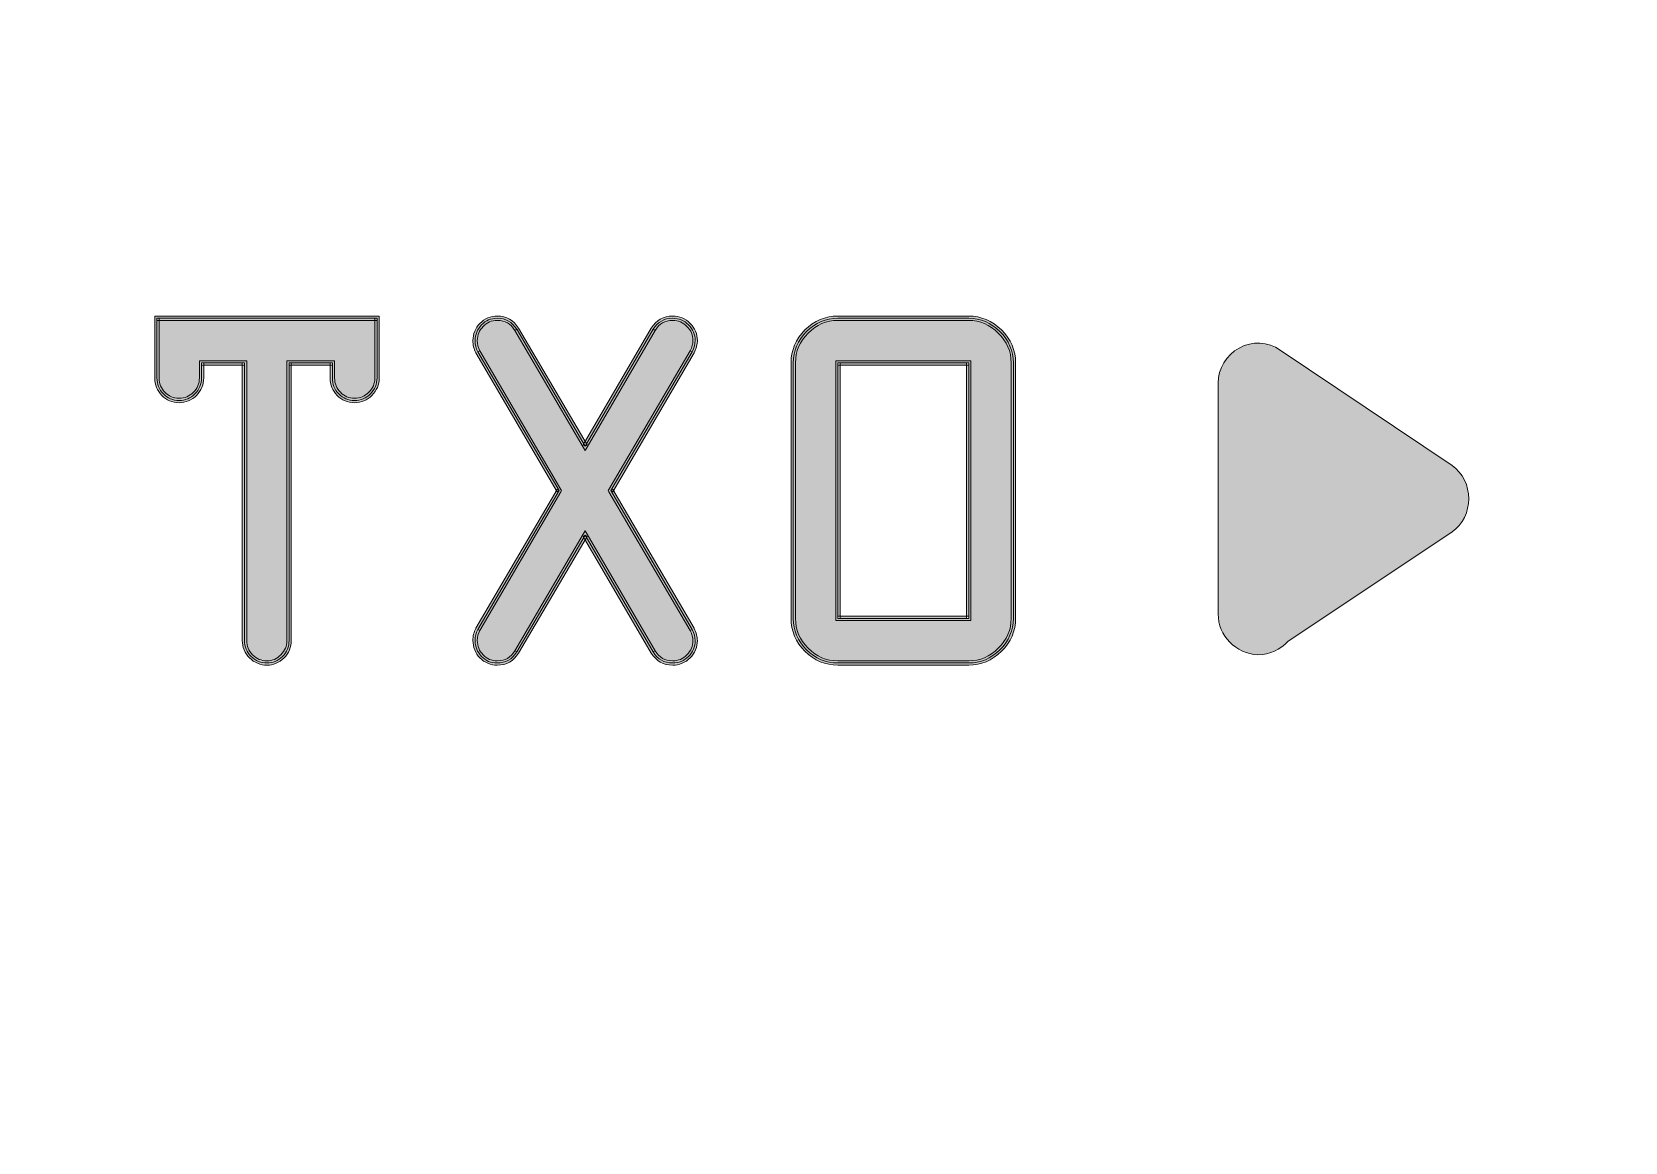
# Model space of a CAD drawing. Header units: inches. Extents: x 3.6 to 56.9, y 3.5 to 76.6.
# Drawn here: x 47.05 to 51.82, y 13.577 to 16.9 of the extents above; entities that cross this region are included whole.
import ezdxf

# ---------------------------------------------------------------- set-up
doc = ezdxf.new("R2010")
doc.units = ezdxf.units.IN
doc.header["$MEASUREMENT"] = 0
doc.layers.add('board', color=7, linetype='Continuous')
doc.layers.add('silk', color=7, linetype='Continuous')

msp = doc.modelspace()

# ---------------------------------------------------------------- hatches: boundary and pattern name
at = {"layer": 'silk', "true_color": 0xffffff}
h = msp.add_hatch(color=7, dxfattribs=at)
h.dxf.hatch_style = 2
h.paths.add_polyline_path([(49.4563, 15.1447), (49.4563, 15.9094), (49.4563, 15.916), (49.4629, 15.916), (49.8545, 15.916), (49.8611, 15.916), (49.8611, 15.9094), (49.8611, 15.1447), (49.8611, 15.1381), (49.8545, 15.1381), (49.4629, 15.1381), (49.4563, 15.1381)])
h.paths.add_polyline_path([(49.4629, 15.1513), (49.8545, 15.1513), (49.8545, 15.1447), (49.8479, 15.1447), (49.8479, 15.9094), (49.8545, 15.9094), (49.8545, 15.9027), (49.4629, 15.9027), (49.4629, 15.9094), (49.4696, 15.9094), (49.4696, 15.1447), (49.4629, 15.1447)])
edge = h.paths.add_edge_path()
edge.add_spline(control_points=[(49.3359, 15.1447), (49.3359, 15.1099), (49.3481, 15.081), (49.3737, 15.0555), (49.3992, 15.0299), (49.4281, 15.0177), (49.4629, 15.0177), (49.4629, 15.0177), (49.8545, 15.0177), (49.8545, 15.0177), (49.8884, 15.0177), (49.9171, 15.0299), (49.9431, 15.0555), (49.9691, 15.081), (49.9815, 15.1099), (49.9815, 15.1447), (49.9815, 15.1447), (49.9815, 15.9094), (49.9815, 15.9094), (49.9815, 15.9442), (49.9691, 15.973), (49.9431, 15.9986), (49.9171, 16.0241), (49.8884, 16.0364), (49.8545, 16.0364), (49.8545, 16.0364), (49.4629, 16.0364), (49.4629, 16.0364), (49.4281, 16.0364), (49.3992, 16.0241), (49.3737, 15.9986), (49.3481, 15.9731), (49.3359, 15.9442), (49.3359, 15.9094), (49.3359, 15.9094), (49.3359, 15.1447), (49.3359, 15.1447)], knot_values=[0, 0, 0, 0, 1, 1, 1, 2, 2, 2, 3, 3, 3, 4, 4, 4, 5, 5, 5, 6, 6, 6, 7, 7, 7, 8, 8, 8, 9, 9, 9, 10, 10, 10, 11, 11, 11, 12, 12, 12, 12], degree=3, periodic=1)
edge = h.paths.add_edge_path()
edge.add_spline(control_points=[(49.3227, 15.1447), (49.3227, 15.1447), (49.3227, 15.9094), (49.3227, 15.9094), (49.3227, 15.9469), (49.337, 15.9806), (49.3643, 16.008), (49.3917, 16.0353), (49.4254, 16.0496), (49.4629, 16.0496), (49.4629, 16.0496), (49.8545, 16.0496), (49.8545, 16.0496), (49.8911, 16.0496), (49.9246, 16.0353), (49.9524, 16.008), (49.9803, 15.9806), (49.9948, 15.9469), (49.9948, 15.9094), (49.9948, 15.9094), (49.9948, 15.1447), (49.9948, 15.1447), (49.9948, 15.1072), (49.9803, 15.0734), (49.9524, 15.0461), (49.9246, 15.0187), (49.8911, 15.0045), (49.8545, 15.0045), (49.8545, 15.0045), (49.4629, 15.0045), (49.4629, 15.0045), (49.4254, 15.0045), (49.3917, 15.0187), (49.3643, 15.0461), (49.337, 15.0735), (49.3227, 15.1072), (49.3227, 15.1447)], knot_values=[0, 0, 0, 0, 1, 1, 1, 2, 2, 2, 3, 3, 3, 4, 4, 4, 5, 5, 5, 6, 6, 6, 7, 7, 7, 8, 8, 8, 9, 9, 9, 10, 10, 10, 11, 11, 11, 12, 12, 12, 12], degree=3, periodic=1)
edge = h.paths.add_edge_path()
edge.add_spline(control_points=[(48.3834, 15.0786), (48.3834, 15.0613), (48.3889, 15.0478), (48.4008, 15.0355), (48.4126, 15.0233), (48.4258, 15.0177), (48.443, 15.0177), (48.4668, 15.0177), (48.4832, 15.027), (48.4955, 15.0476), (48.4955, 15.0476), (48.5012, 15.0442), (48.5012, 15.0442), (48.5012, 15.0442), (48.4955, 15.0475), (48.4955, 15.0475), (48.4955, 15.0475), (48.7005, 15.3968), (48.7005, 15.3968), (48.7005, 15.3968), (48.7062, 15.4065), (48.7062, 15.4065), (48.7062, 15.4065), (48.7119, 15.3968), (48.7119, 15.3968), (48.7119, 15.3968), (48.9157, 15.0475), (48.9157, 15.0475), (48.9157, 15.0475), (48.91, 15.0442), (48.91, 15.0442), (48.91, 15.0442), (48.9156, 15.0476), (48.9156, 15.0476), (48.928, 15.027), (48.9443, 15.0177), (48.9682, 15.0177), (48.9854, 15.0177), (48.9988, 15.0233), (49.0111, 15.0356), (49.0234, 15.0479), (49.029, 15.0614), (49.029, 15.0786), (49.029, 15.0874), (49.0263, 15.0969), (49.0205, 15.1087), (49.0205, 15.1087), (49.0264, 15.1116), (49.0264, 15.1116), (49.0264, 15.1116), (49.0207, 15.1083), (49.0207, 15.1083), (49.0207, 15.1083), (48.7772, 15.5237), (48.7772, 15.5237), (48.7772, 15.5237), (48.7753, 15.527), (48.7753, 15.527), (48.7753, 15.527), (48.7772, 15.5304), (48.7772, 15.5304), (48.7772, 15.5304), (49.0207, 15.9458), (49.0207, 15.9458), (49.0207, 15.9458), (49.0264, 15.9424), (49.0264, 15.9424), (49.0264, 15.9424), (49.0205, 15.9454), (49.0205, 15.9454), (49.0263, 15.9571), (49.029, 15.9671), (49.029, 15.9768), (49.029, 15.9931), (49.0234, 16.0061), (49.0111, 16.0184), (48.9988, 16.0308), (48.9854, 16.0364), (48.9682, 16.0364), (48.9443, 16.0364), (48.928, 16.0271), (48.9156, 16.0065), (48.9156, 16.0065), (48.91, 16.0099), (48.91, 16.0099), (48.91, 16.0099), (48.9157, 16.0066), (48.9157, 16.0066), (48.9157, 16.0066), (48.7119, 15.6573), (48.7119, 15.6573), (48.7119, 15.6573), (48.7062, 15.6476), (48.7062, 15.6476), (48.7062, 15.6476), (48.7005, 15.6573), (48.7005, 15.6573), (48.7005, 15.6573), (48.4955, 16.0065), (48.4955, 16.0065), (48.4955, 16.0065), (48.5012, 16.0099), (48.5012, 16.0099), (48.5012, 16.0099), (48.4955, 16.0065), (48.4955, 16.0065), (48.4832, 16.0271), (48.4668, 16.0364), (48.443, 16.0364), (48.4258, 16.0364), (48.4126, 16.0308), (48.4008, 16.0185), (48.3888, 16.0062), (48.3834, 15.9931), (48.3834, 15.9768), (48.3834, 15.9652), (48.3857, 15.9553), (48.3907, 15.9454), (48.3907, 15.9454), (48.3848, 15.9424), (48.3848, 15.9424), (48.3848, 15.9424), (48.3905, 15.9458), (48.3905, 15.9458), (48.3905, 15.9458), (48.6339, 15.5304), (48.6339, 15.5304), (48.6339, 15.5304), (48.6358, 15.527), (48.6358, 15.527), (48.6358, 15.527), (48.6339, 15.5237), (48.6339, 15.5237), (48.6339, 15.5237), (48.3905, 15.1083), (48.3905, 15.1083), (48.3905, 15.1083), (48.3848, 15.1116), (48.3848, 15.1116), (48.3848, 15.1116), (48.3907, 15.1087), (48.3907, 15.1087), (48.3857, 15.0988), (48.3834, 15.0892), (48.3834, 15.0786)], knot_values=[0, 0, 0, 0, 1, 1, 1, 2, 2, 2, 3, 3, 3, 4, 4, 4, 5, 5, 5, 6, 6, 6, 7, 7, 7, 8, 8, 8, 9, 9, 9, 10, 10, 10, 11, 11, 11, 12, 12, 12, 13, 13, 13, 14, 14, 14, 15, 15, 15, 16, 16, 16, 17, 17, 17, 18, 18, 18, 19, 19, 19, 20, 20, 20, 21, 21, 21, 22, 22, 22, 23, 23, 23, 24, 24, 24, 25, 25, 25, 26, 26, 26, 27, 27, 27, 28, 28, 28, 29, 29, 29, 30, 30, 30, 31, 31, 31, 32, 32, 32, 33, 33, 33, 34, 34, 34, 35, 35, 35, 36, 36, 36, 37, 37, 37, 38, 38, 38, 39, 39, 39, 40, 40, 40, 41, 41, 41, 42, 42, 42, 43, 43, 43, 44, 44, 44, 45, 45, 45, 46, 46, 46, 47, 47, 47, 48, 48, 48, 48], degree=3, periodic=1)
edge = h.paths.add_edge_path()
edge.add_spline(control_points=[(48.3702, 15.0786), (48.3702, 15.0908), (48.3732, 15.1033), (48.3788, 15.1146), (48.3788, 15.1146), (48.3789, 15.1148), (48.3789, 15.1148), (48.3789, 15.1148), (48.3791, 15.115), (48.3791, 15.115), (48.3791, 15.115), (48.6225, 15.5304), (48.6225, 15.5304), (48.6225, 15.5304), (48.6282, 15.527), (48.6282, 15.527), (48.6282, 15.527), (48.6225, 15.5237), (48.6225, 15.5237), (48.6225, 15.5237), (48.3791, 15.9391), (48.3791, 15.9391), (48.3791, 15.9391), (48.3789, 15.9393), (48.3789, 15.9393), (48.3789, 15.9393), (48.3788, 15.9395), (48.3788, 15.9395), (48.3732, 15.9508), (48.3702, 15.9637), (48.3702, 15.9768), (48.3702, 15.9958), (48.3776, 16.0136), (48.3912, 16.0277), (48.405, 16.0419), (48.4231, 16.0496), (48.443, 16.0496), (48.4703, 16.0496), (48.4927, 16.0368), (48.5068, 16.0133), (48.5068, 16.0133), (48.5069, 16.0133), (48.5069, 16.0133), (48.5069, 16.0133), (48.5069, 16.0132), (48.5069, 16.0132), (48.5069, 16.0132), (48.7119, 15.664), (48.7119, 15.664), (48.7119, 15.664), (48.7062, 15.6606), (48.7062, 15.6606), (48.7062, 15.6606), (48.7005, 15.664), (48.7005, 15.664), (48.7005, 15.664), (48.9042, 16.0132), (48.9042, 16.0132), (48.9042, 16.0132), (48.9043, 16.0133), (48.9043, 16.0133), (48.9043, 16.0133), (48.9043, 16.0133), (48.9043, 16.0133), (48.9184, 16.0368), (48.9408, 16.0496), (48.9682, 16.0496), (48.988, 16.0496), (49.0063, 16.042), (49.0205, 16.0278), (49.0346, 16.0137), (49.0422, 15.9958), (49.0422, 15.9768), (49.0422, 15.9654), (49.0388, 15.9524), (49.0323, 15.9395), (49.0323, 15.9395), (49.0322, 15.9393), (49.0322, 15.9393), (49.0322, 15.9393), (49.0321, 15.9391), (49.0321, 15.9391), (49.0321, 15.9391), (48.7887, 15.5237), (48.7887, 15.5237), (48.7887, 15.5237), (48.783, 15.527), (48.783, 15.527), (48.783, 15.527), (48.7887, 15.5304), (48.7887, 15.5304), (48.7887, 15.5304), (49.0321, 15.115), (49.0321, 15.115), (49.0321, 15.115), (49.0322, 15.1148), (49.0322, 15.1148), (49.0322, 15.1148), (49.0323, 15.1146), (49.0323, 15.1146), (49.0387, 15.1017), (49.0422, 15.0892), (49.0422, 15.0786), (49.0422, 15.0587), (49.0346, 15.0404), (49.0205, 15.0263), (49.0063, 15.0121), (48.988, 15.0045), (48.9682, 15.0045), (48.9408, 15.0045), (48.9184, 15.0172), (48.9043, 15.0408), (48.9043, 15.0408), (48.9043, 15.0408), (48.9043, 15.0408), (48.9043, 15.0408), (48.9042, 15.0408), (48.9042, 15.0408), (48.9042, 15.0408), (48.7005, 15.3901), (48.7005, 15.3901), (48.7005, 15.3901), (48.7062, 15.3934), (48.7062, 15.3934), (48.7062, 15.3934), (48.7119, 15.3901), (48.7119, 15.3901), (48.7119, 15.3901), (48.5069, 15.0408), (48.5069, 15.0408), (48.5069, 15.0408), (48.5069, 15.0408), (48.5069, 15.0408), (48.5069, 15.0408), (48.5068, 15.0408), (48.5068, 15.0408), (48.4927, 15.0172), (48.4703, 15.0045), (48.443, 15.0045), (48.4231, 15.0045), (48.405, 15.0121), (48.3912, 15.0263), (48.3776, 15.0405), (48.3702, 15.0588), (48.3702, 15.0786)], knot_values=[0, 0, 0, 0, 1, 1, 1, 2, 2, 2, 3, 3, 3, 4, 4, 4, 5, 5, 5, 6, 6, 6, 7, 7, 7, 8, 8, 8, 9, 9, 9, 10, 10, 10, 11, 11, 11, 12, 12, 12, 13, 13, 13, 14, 14, 14, 15, 15, 15, 16, 16, 16, 17, 17, 17, 18, 18, 18, 19, 19, 19, 20, 20, 20, 21, 21, 21, 22, 22, 22, 23, 23, 23, 24, 24, 24, 25, 25, 25, 26, 26, 26, 27, 27, 27, 28, 28, 28, 29, 29, 29, 30, 30, 30, 31, 31, 31, 32, 32, 32, 33, 33, 33, 34, 34, 34, 35, 35, 35, 36, 36, 36, 37, 37, 37, 38, 38, 38, 39, 39, 39, 40, 40, 40, 41, 41, 41, 42, 42, 42, 43, 43, 43, 44, 44, 44, 45, 45, 45, 46, 46, 46, 47, 47, 47, 48, 48, 48, 48], degree=3, periodic=1)
edge = h.paths.add_edge_path()
edge.add_spline(control_points=[(47.4309, 15.8644), (47.4309, 15.8471), (47.4364, 15.8336), (47.4483, 15.8214), (47.4601, 15.8091), (47.4733, 15.8035), (47.4905, 15.8035), (47.5077, 15.8035), (47.5211, 15.8091), (47.5334, 15.8214), (47.5457, 15.8337), (47.5513, 15.8472), (47.5513, 15.8644), (47.5513, 15.8644), (47.5513, 15.9094), (47.5513, 15.9094), (47.5513, 15.9094), (47.5513, 15.916), (47.5513, 15.916), (47.5513, 15.916), (47.5579, 15.916), (47.5579, 15.916), (47.5579, 15.916), (47.6863, 15.916), (47.6863, 15.916), (47.6863, 15.916), (47.6929, 15.916), (47.6929, 15.916), (47.6929, 15.916), (47.6929, 15.9094), (47.6929, 15.9094), (47.6929, 15.9094), (47.6929, 15.0786), (47.6929, 15.0786), (47.6929, 15.0614), (47.6985, 15.0479), (47.7108, 15.0356), (47.7231, 15.0233), (47.7365, 15.0177), (47.7537, 15.0177), (47.77, 15.0177), (47.783, 15.0233), (47.7953, 15.0356), (47.8077, 15.0479), (47.8133, 15.0614), (47.8133, 15.0786), (47.8133, 15.0786), (47.8133, 15.9094), (47.8133, 15.9094), (47.8133, 15.9094), (47.8133, 15.916), (47.8133, 15.916), (47.8133, 15.916), (47.8199, 15.916), (47.8199, 15.916), (47.8199, 15.916), (47.9495, 15.916), (47.9495, 15.916), (47.9495, 15.916), (47.9561, 15.916), (47.9561, 15.916), (47.9561, 15.916), (47.9561, 15.9094), (47.9561, 15.9094), (47.9561, 15.9094), (47.9561, 15.8644), (47.9561, 15.8644), (47.9561, 15.8471), (47.9616, 15.8336), (47.9735, 15.8214), (47.9853, 15.8091), (47.9985, 15.8035), (48.0157, 15.8035), (48.0329, 15.8035), (48.0463, 15.8091), (48.0586, 15.8214), (48.0709, 15.8337), (48.0765, 15.8472), (48.0765, 15.8644), (48.0765, 15.8644), (48.0765, 16.043), (48.0765, 16.043), (48.0765, 16.043), (48.0831, 16.043), (48.0831, 16.043), (48.0831, 16.043), (48.0831, 16.0364), (48.0831, 16.0364), (48.0831, 16.0364), (47.4243, 16.0364), (47.4243, 16.0364), (47.4243, 16.0364), (47.4243, 16.043), (47.4243, 16.043), (47.4243, 16.043), (47.4309, 16.043), (47.4309, 16.043), (47.4309, 16.043), (47.4309, 15.8644), (47.4309, 15.8644)], knot_values=[0, 0, 0, 0, 1, 1, 1, 2, 2, 2, 3, 3, 3, 4, 4, 4, 5, 5, 5, 6, 6, 6, 7, 7, 7, 8, 8, 8, 9, 9, 9, 10, 10, 10, 11, 11, 11, 12, 12, 12, 13, 13, 13, 14, 14, 14, 15, 15, 15, 16, 16, 16, 17, 17, 17, 18, 18, 18, 19, 19, 19, 20, 20, 20, 21, 21, 21, 22, 22, 22, 23, 23, 23, 24, 24, 24, 25, 25, 25, 26, 26, 26, 27, 27, 27, 28, 28, 28, 29, 29, 29, 30, 30, 30, 31, 31, 31, 32, 32, 32, 33, 33, 33, 33], degree=3, periodic=1)
edge = h.paths.add_edge_path()
edge.add_spline(control_points=[(47.4177, 15.8644), (47.4177, 15.8644), (47.4177, 16.043), (47.4177, 16.043), (47.4177, 16.043), (47.4177, 16.0496), (47.4177, 16.0496), (47.4177, 16.0496), (47.4243, 16.0496), (47.4243, 16.0496), (47.4243, 16.0496), (48.0831, 16.0496), (48.0831, 16.0496), (48.0831, 16.0496), (48.0897, 16.0496), (48.0897, 16.0496), (48.0897, 16.0496), (48.0897, 16.043), (48.0897, 16.043), (48.0897, 16.043), (48.0897, 15.8644), (48.0897, 15.8644), (48.0897, 15.8445), (48.0821, 15.8262), (48.068, 15.8121), (48.0538, 15.7979), (48.0355, 15.7903), (48.0157, 15.7903), (47.9958, 15.7903), (47.9777, 15.798), (47.9639, 15.8122), (47.9503, 15.8263), (47.9429, 15.8446), (47.9429, 15.8644), (47.9429, 15.8644), (47.9429, 15.9094), (47.9429, 15.9094), (47.9429, 15.9094), (47.9495, 15.9094), (47.9495, 15.9094), (47.9495, 15.9094), (47.9495, 15.9027), (47.9495, 15.9027), (47.9495, 15.9027), (47.8199, 15.9027), (47.8199, 15.9027), (47.8199, 15.9027), (47.8199, 15.9094), (47.8199, 15.9094), (47.8199, 15.9094), (47.8265, 15.9094), (47.8265, 15.9094), (47.8265, 15.9094), (47.8265, 15.0786), (47.8265, 15.0786), (47.8265, 15.0587), (47.8189, 15.0404), (47.8047, 15.0263), (47.7906, 15.0121), (47.7727, 15.0045), (47.7537, 15.0045), (47.7339, 15.0045), (47.7156, 15.0121), (47.7014, 15.0263), (47.6873, 15.0404), (47.6796, 15.0587), (47.6796, 15.0786), (47.6796, 15.0786), (47.6796, 15.9094), (47.6796, 15.9094), (47.6796, 15.9094), (47.6863, 15.9094), (47.6863, 15.9094), (47.6863, 15.9094), (47.6863, 15.9027), (47.6863, 15.9027), (47.6863, 15.9027), (47.5579, 15.9027), (47.5579, 15.9027), (47.5579, 15.9027), (47.5579, 15.9094), (47.5579, 15.9094), (47.5579, 15.9094), (47.5645, 15.9094), (47.5645, 15.9094), (47.5645, 15.9094), (47.5645, 15.8644), (47.5645, 15.8644), (47.5645, 15.8445), (47.5569, 15.8262), (47.5428, 15.8121), (47.5286, 15.7979), (47.5103, 15.7903), (47.4905, 15.7903), (47.4706, 15.7903), (47.4525, 15.798), (47.4387, 15.8122), (47.4251, 15.8263), (47.4177, 15.8446), (47.4177, 15.8644)], knot_values=[0, 0, 0, 0, 1, 1, 1, 2, 2, 2, 3, 3, 3, 4, 4, 4, 5, 5, 5, 6, 6, 6, 7, 7, 7, 8, 8, 8, 9, 9, 9, 10, 10, 10, 11, 11, 11, 12, 12, 12, 13, 13, 13, 14, 14, 14, 15, 15, 15, 16, 16, 16, 17, 17, 17, 18, 18, 18, 19, 19, 19, 20, 20, 20, 21, 21, 21, 22, 22, 22, 23, 23, 23, 24, 24, 24, 25, 25, 25, 26, 26, 26, 27, 27, 27, 28, 28, 28, 29, 29, 29, 30, 30, 30, 31, 31, 31, 32, 32, 32, 33, 33, 33, 33], degree=3, periodic=1)
h = msp.add_hatch(color=7, dxfattribs=at)
h.dxf.hatch_style = 2
h.paths.add_polyline_path([(49.4629, 15.1447), (49.8545, 15.1447), (49.8545, 15.9094), (49.4629, 15.9094)])
edge = h.paths.add_edge_path()
edge.add_spline(control_points=[(49.3293, 15.1447), (49.3293, 15.1447), (49.3293, 15.9094), (49.3293, 15.9094), (49.3293, 15.9455), (49.3426, 15.9768), (49.369, 16.0033), (49.3955, 16.0297), (49.4268, 16.043), (49.4629, 16.043), (49.4629, 16.043), (49.8545, 16.043), (49.8545, 16.043), (49.8898, 16.043), (49.9209, 16.0297), (49.9478, 16.0033), (49.9747, 15.9768), (49.9881, 15.9455), (49.9881, 15.9094), (49.9881, 15.9094), (49.9881, 15.1447), (49.9881, 15.1447), (49.9881, 15.1085), (49.9747, 15.0772), (49.9478, 15.0508), (49.9209, 15.0243), (49.8898, 15.0111), (49.8545, 15.0111), (49.8545, 15.0111), (49.4629, 15.0111), (49.4629, 15.0111), (49.4268, 15.0111), (49.3955, 15.0243), (49.369, 15.0508), (49.3426, 15.0772), (49.3293, 15.1085), (49.3293, 15.1447)], knot_values=[0, 0, 0, 0, 1, 1, 1, 2, 2, 2, 3, 3, 3, 4, 4, 4, 5, 5, 5, 6, 6, 6, 7, 7, 7, 8, 8, 8, 9, 9, 9, 10, 10, 10, 11, 11, 11, 12, 12, 12, 12], degree=3, periodic=1)
edge = h.paths.add_edge_path()
edge.add_spline(control_points=[(48.3768, 15.0786), (48.3768, 15.09), (48.3795, 15.101), (48.3848, 15.1116), (48.3848, 15.1116), (48.6282, 15.527), (48.6282, 15.527), (48.6282, 15.527), (48.3848, 15.9424), (48.3848, 15.9424), (48.3795, 15.953), (48.3768, 15.9645), (48.3768, 15.9768), (48.3768, 15.9945), (48.3832, 16.0099), (48.396, 16.0231), (48.4088, 16.0364), (48.4244, 16.043), (48.443, 16.043), (48.4685, 16.043), (48.4879, 16.0319), (48.5012, 16.0099), (48.5012, 16.0099), (48.7062, 15.6606), (48.7062, 15.6606), (48.7062, 15.6606), (48.91, 16.0099), (48.91, 16.0099), (48.9232, 16.0319), (48.9426, 16.043), (48.9682, 16.043), (48.9867, 16.043), (49.0026, 16.0364), (49.0158, 16.0231), (49.029, 16.0099), (49.0356, 15.9945), (49.0356, 15.9768), (49.0356, 15.9662), (49.0325, 15.9548), (49.0264, 15.9424), (49.0264, 15.9424), (48.783, 15.527), (48.783, 15.527), (48.783, 15.527), (49.0264, 15.1116), (49.0264, 15.1116), (49.0325, 15.0993), (49.0356, 15.0883), (49.0356, 15.0786), (49.0356, 15.06), (49.029, 15.0442), (49.0158, 15.0309), (49.0026, 15.0177), (48.9867, 15.0111), (48.9682, 15.0111), (48.9426, 15.0111), (48.9232, 15.0221), (48.91, 15.0442), (48.91, 15.0442), (48.7062, 15.3934), (48.7062, 15.3934), (48.7062, 15.3934), (48.5012, 15.0442), (48.5012, 15.0442), (48.4879, 15.0221), (48.4685, 15.0111), (48.443, 15.0111), (48.4244, 15.0111), (48.4088, 15.0177), (48.396, 15.0309), (48.3832, 15.0442), (48.3768, 15.06), (48.3768, 15.0786)], knot_values=[0, 0, 0, 0, 1, 1, 1, 2, 2, 2, 3, 3, 3, 4, 4, 4, 5, 5, 5, 6, 6, 6, 7, 7, 7, 8, 8, 8, 9, 9, 9, 10, 10, 10, 11, 11, 11, 12, 12, 12, 13, 13, 13, 14, 14, 14, 15, 15, 15, 16, 16, 16, 17, 17, 17, 18, 18, 18, 19, 19, 19, 20, 20, 20, 21, 21, 21, 22, 22, 22, 23, 23, 23, 24, 24, 24, 24], degree=3, periodic=1)
edge = h.paths.add_edge_path()
edge.add_spline(control_points=[(47.4243, 15.8644), (47.4243, 15.8644), (47.4243, 16.043), (47.4243, 16.043), (47.4243, 16.043), (48.0831, 16.043), (48.0831, 16.043), (48.0831, 16.043), (48.0831, 15.8644), (48.0831, 15.8644), (48.0831, 15.8459), (48.0765, 15.83), (48.0633, 15.8168), (48.0501, 15.8035), (48.0342, 15.7969), (48.0157, 15.7969), (47.9971, 15.7969), (47.9815, 15.8035), (47.9687, 15.8168), (47.9559, 15.83), (47.9495, 15.8459), (47.9495, 15.8644), (47.9495, 15.8644), (47.9495, 15.9094), (47.9495, 15.9094), (47.9495, 15.9094), (47.8199, 15.9094), (47.8199, 15.9094), (47.8199, 15.9094), (47.8199, 15.0786), (47.8199, 15.0786), (47.8199, 15.06), (47.8133, 15.0442), (47.8, 15.0309), (47.7868, 15.0177), (47.7714, 15.0111), (47.7537, 15.0111), (47.7352, 15.0111), (47.7193, 15.0177), (47.7061, 15.0309), (47.6929, 15.0442), (47.6863, 15.06), (47.6863, 15.0786), (47.6863, 15.0786), (47.6863, 15.9094), (47.6863, 15.9094), (47.6863, 15.9094), (47.5579, 15.9094), (47.5579, 15.9094), (47.5579, 15.9094), (47.5579, 15.8644), (47.5579, 15.8644), (47.5579, 15.8459), (47.5513, 15.83), (47.5381, 15.8168), (47.5249, 15.8035), (47.509, 15.7969), (47.4905, 15.7969), (47.4719, 15.7969), (47.4563, 15.8035), (47.4435, 15.8168), (47.4307, 15.83), (47.4243, 15.8459), (47.4243, 15.8644)], knot_values=[0, 0, 0, 0, 1, 1, 1, 2, 2, 2, 3, 3, 3, 4, 4, 4, 5, 5, 5, 6, 6, 6, 7, 7, 7, 8, 8, 8, 9, 9, 9, 10, 10, 10, 11, 11, 11, 12, 12, 12, 13, 13, 13, 14, 14, 14, 15, 15, 15, 16, 16, 16, 17, 17, 17, 18, 18, 18, 19, 19, 19, 20, 20, 20, 21, 21, 21, 21], degree=3, periodic=1)
h = msp.add_hatch(color=7, dxfattribs=at)
h.dxf.hatch_style = 2
edge = h.paths.add_edge_path()
edge.add_spline(control_points=[(50.6012, 15.158), (50.6012, 15.1594), (50.6012, 15.1615), (50.6012, 15.1629), (50.6012, 15.1629), (50.6012, 15.8491), (50.6012, 15.8491), (50.6012, 15.8932), (50.6252, 15.9323), (50.6643, 15.9539), (50.7031, 15.9761), (50.75, 15.9733), (50.7867, 15.9475), (50.7867, 15.9475), (51.3014, 15.6021), (51.3014, 15.6021), (51.3678, 15.558), (51.3678, 15.4476), (51.3014, 15.4035), (51.3014, 15.4035), (50.8097, 15.0751), (50.8097, 15.0751), (50.7878, 15.0522), (50.756, 15.0356), (50.7204, 15.0356), (50.6545, 15.0386), (50.6012, 15.0924), (50.6012, 15.158)], knot_values=[0, 0, 0, 0, 1, 1, 1, 2, 2, 2, 3, 3, 3, 4, 4, 4, 5, 5, 5, 6, 6, 6, 7, 7, 7, 8, 8, 8, 9, 9, 9, 9], degree=3, periodic=1)

# ---------------------------------------------------------------- linework, layer by layer
at = {"layer": 'board', "color": 7, "lineweight": 20, "true_color": 0xffffff}
msp.add_open_spline([(56.8521, 12.1646), (56.8521, 12.1646), (55.3337, 10.6434), (55.3337, 10.6434), (55.3337, 10.6434), (43.9474, 10.6434), (43.9474, 10.6434), (43.9474, 10.6434), (41.4173, 8.1094), (41.4173, 8.1094), (41.4173, 8.1094), (8.7761, 8.1094), (8.7761, 8.1094), (8.7761, 8.1094), (6.246, 10.6434), (6.246, 10.6434), (6.246, 10.6434), (4.7111, 10.6434), (4.7111, 10.6434), (4.2186, 10.5873), (3.7727, 10.9401), (3.7148, 11.4312), (3.7074, 11.4979), (3.7074, 11.5709), (3.7148, 11.6404), (3.7148, 11.6404), (3.7148, 75.5088), (3.7148, 75.5088), (3.6569, 76.0016), (4.0097, 76.4482), (4.5011, 76.5061), (4.5706, 76.5142), (4.6408, 76.5142), (4.7114, 76.5061), (4.7114, 76.5061), (55.8558, 76.5061), (55.8558, 76.5061), (56.3487, 76.5636), (56.7949, 76.2104), (56.8521, 75.7176), (56.8602, 75.6481), (56.8602, 75.5779), (56.8521, 75.5088), (56.8521, 75.5088), (56.8521, 12.1646), (56.8521, 12.1646)], degree=3, knots=[0, 0, 0, 0, 1, 1, 1, 2, 2, 2, 3, 3, 3, 4, 4, 4, 5, 5, 5, 6, 6, 6, 7, 7, 7, 8, 8, 8, 9, 9, 9, 10, 10, 10, 11, 11, 11, 12, 12, 12, 13, 13, 13, 14, 14, 14, 15, 15, 15, 15], dxfattribs=at)
at = {"layer": 'silk', "lineweight": 0}
for points in [[(49.4563, 15.1447), (49.4563, 15.9094), (49.4563, 15.916), (49.4629, 15.916), (49.8545, 15.916), (49.8611, 15.916), (49.8611, 15.9094), (49.8611, 15.1447), (49.8611, 15.1381), (49.8545, 15.1381), (49.4629, 15.1381), (49.4563, 15.1381), (49.4563, 15.1447)], [(49.4629, 15.1447), (49.8545, 15.1447), (49.8545, 15.9094), (49.4629, 15.9094), (49.4629, 15.1447)], [(49.4629, 15.1513), (49.8545, 15.1513), (49.8545, 15.1447), (49.8479, 15.1447), (49.8479, 15.9094), (49.8545, 15.9094), (49.8545, 15.9027), (49.4629, 15.9027), (49.4629, 15.9094), (49.4696, 15.9094), (49.4696, 15.1447), (49.4629, 15.1447), (49.4629, 15.1513)]]:
    msp.add_lwpolyline(points, dxfattribs=at)
for points, knots in [([(47.4177, 15.8644), (47.4177, 15.8644), (47.4177, 16.043), (47.4177, 16.043), (47.4177, 16.043), (47.4177, 16.0496), (47.4177, 16.0496), (47.4177, 16.0496), (47.4243, 16.0496), (47.4243, 16.0496), (47.4243, 16.0496), (48.0831, 16.0496), (48.0831, 16.0496), (48.0831, 16.0496), (48.0897, 16.0496), (48.0897, 16.0496), (48.0897, 16.0496), (48.0897, 16.043), (48.0897, 16.043), (48.0897, 16.043), (48.0897, 15.8644), (48.0897, 15.8644), (48.0897, 15.8445), (48.0821, 15.8262), (48.068, 15.8121), (48.0538, 15.7979), (48.0355, 15.7903), (48.0157, 15.7903), (47.9958, 15.7903), (47.9777, 15.798), (47.9639, 15.8122), (47.9503, 15.8263), (47.9429, 15.8446), (47.9429, 15.8644), (47.9429, 15.8644), (47.9429, 15.9094), (47.9429, 15.9094), (47.9429, 15.9094), (47.9495, 15.9094), (47.9495, 15.9094), (47.9495, 15.9094), (47.9495, 15.9027), (47.9495, 15.9027), (47.9495, 15.9027), (47.8199, 15.9027), (47.8199, 15.9027), (47.8199, 15.9027), (47.8199, 15.9094), (47.8199, 15.9094), (47.8199, 15.9094), (47.8265, 15.9094), (47.8265, 15.9094), (47.8265, 15.9094), (47.8265, 15.0786), (47.8265, 15.0786), (47.8265, 15.0587), (47.8189, 15.0404), (47.8047, 15.0263), (47.7906, 15.0121), (47.7727, 15.0045), (47.7537, 15.0045), (47.7339, 15.0045), (47.7156, 15.0121), (47.7014, 15.0263), (47.6873, 15.0404), (47.6796, 15.0587), (47.6796, 15.0786), (47.6796, 15.0786), (47.6796, 15.9094), (47.6796, 15.9094), (47.6796, 15.9094), (47.6863, 15.9094), (47.6863, 15.9094), (47.6863, 15.9094), (47.6863, 15.9027), (47.6863, 15.9027), (47.6863, 15.9027), (47.5579, 15.9027), (47.5579, 15.9027), (47.5579, 15.9027), (47.5579, 15.9094), (47.5579, 15.9094), (47.5579, 15.9094), (47.5645, 15.9094), (47.5645, 15.9094), (47.5645, 15.9094), (47.5645, 15.8644), (47.5645, 15.8644), (47.5645, 15.8445), (47.5569, 15.8262), (47.5428, 15.8121), (47.5286, 15.7979), (47.5103, 15.7903), (47.4905, 15.7903), (47.4706, 15.7903), (47.4525, 15.798), (47.4387, 15.8122), (47.4251, 15.8263), (47.4177, 15.8446), (47.4177, 15.8644)], [0, 0, 0, 0, 1, 1, 1, 2, 2, 2, 3, 3, 3, 4, 4, 4, 5, 5, 5, 6, 6, 6, 7, 7, 7, 8, 8, 8, 9, 9, 9, 10, 10, 10, 11, 11, 11, 12, 12, 12, 13, 13, 13, 14, 14, 14, 15, 15, 15, 16, 16, 16, 17, 17, 17, 18, 18, 18, 19, 19, 19, 20, 20, 20, 21, 21, 21, 22, 22, 22, 23, 23, 23, 24, 24, 24, 25, 25, 25, 26, 26, 26, 27, 27, 27, 28, 28, 28, 29, 29, 29, 30, 30, 30, 31, 31, 31, 32, 32, 32, 33, 33, 33, 33]), ([(47.4243, 15.8644), (47.4243, 15.8644), (47.4243, 16.043), (47.4243, 16.043), (47.4243, 16.043), (48.0831, 16.043), (48.0831, 16.043), (48.0831, 16.043), (48.0831, 15.8644), (48.0831, 15.8644), (48.0831, 15.8459), (48.0765, 15.83), (48.0633, 15.8168), (48.0501, 15.8035), (48.0342, 15.7969), (48.0157, 15.7969), (47.9971, 15.7969), (47.9815, 15.8035), (47.9687, 15.8168), (47.9559, 15.83), (47.9495, 15.8459), (47.9495, 15.8644), (47.9495, 15.8644), (47.9495, 15.9094), (47.9495, 15.9094), (47.9495, 15.9094), (47.8199, 15.9094), (47.8199, 15.9094), (47.8199, 15.9094), (47.8199, 15.0786), (47.8199, 15.0786), (47.8199, 15.06), (47.8133, 15.0442), (47.8, 15.0309), (47.7868, 15.0177), (47.7714, 15.0111), (47.7537, 15.0111), (47.7352, 15.0111), (47.7193, 15.0177), (47.7061, 15.0309), (47.6929, 15.0442), (47.6863, 15.06), (47.6863, 15.0786), (47.6863, 15.0786), (47.6863, 15.9094), (47.6863, 15.9094), (47.6863, 15.9094), (47.5579, 15.9094), (47.5579, 15.9094), (47.5579, 15.9094), (47.5579, 15.8644), (47.5579, 15.8644), (47.5579, 15.8459), (47.5513, 15.83), (47.5381, 15.8168), (47.5249, 15.8035), (47.509, 15.7969), (47.4905, 15.7969), (47.4719, 15.7969), (47.4563, 15.8035), (47.4435, 15.8168), (47.4307, 15.83), (47.4243, 15.8459), (47.4243, 15.8644)], [0, 0, 0, 0, 1, 1, 1, 2, 2, 2, 3, 3, 3, 4, 4, 4, 5, 5, 5, 6, 6, 6, 7, 7, 7, 8, 8, 8, 9, 9, 9, 10, 10, 10, 11, 11, 11, 12, 12, 12, 13, 13, 13, 14, 14, 14, 15, 15, 15, 16, 16, 16, 17, 17, 17, 18, 18, 18, 19, 19, 19, 20, 20, 20, 21, 21, 21, 21]), ([(47.4309, 15.8644), (47.4309, 15.8471), (47.4364, 15.8336), (47.4483, 15.8214), (47.4601, 15.8091), (47.4733, 15.8035), (47.4905, 15.8035), (47.5077, 15.8035), (47.5211, 15.8091), (47.5334, 15.8214), (47.5457, 15.8337), (47.5513, 15.8472), (47.5513, 15.8644), (47.5513, 15.8644), (47.5513, 15.9094), (47.5513, 15.9094), (47.5513, 15.9094), (47.5513, 15.916), (47.5513, 15.916), (47.5513, 15.916), (47.5579, 15.916), (47.5579, 15.916), (47.5579, 15.916), (47.6863, 15.916), (47.6863, 15.916), (47.6863, 15.916), (47.6929, 15.916), (47.6929, 15.916), (47.6929, 15.916), (47.6929, 15.9094), (47.6929, 15.9094), (47.6929, 15.9094), (47.6929, 15.0786), (47.6929, 15.0786), (47.6929, 15.0614), (47.6985, 15.0479), (47.7108, 15.0356), (47.7231, 15.0233), (47.7365, 15.0177), (47.7537, 15.0177), (47.77, 15.0177), (47.783, 15.0233), (47.7953, 15.0356), (47.8077, 15.0479), (47.8133, 15.0614), (47.8133, 15.0786), (47.8133, 15.0786), (47.8133, 15.9094), (47.8133, 15.9094), (47.8133, 15.9094), (47.8133, 15.916), (47.8133, 15.916), (47.8133, 15.916), (47.8199, 15.916), (47.8199, 15.916), (47.8199, 15.916), (47.9495, 15.916), (47.9495, 15.916), (47.9495, 15.916), (47.9561, 15.916), (47.9561, 15.916), (47.9561, 15.916), (47.9561, 15.9094), (47.9561, 15.9094), (47.9561, 15.9094), (47.9561, 15.8644), (47.9561, 15.8644), (47.9561, 15.8471), (47.9616, 15.8336), (47.9735, 15.8214), (47.9853, 15.8091), (47.9985, 15.8035), (48.0157, 15.8035), (48.0329, 15.8035), (48.0463, 15.8091), (48.0586, 15.8214), (48.0709, 15.8337), (48.0765, 15.8472), (48.0765, 15.8644), (48.0765, 15.8644), (48.0765, 16.043), (48.0765, 16.043), (48.0765, 16.043), (48.0831, 16.043), (48.0831, 16.043), (48.0831, 16.043), (48.0831, 16.0364), (48.0831, 16.0364), (48.0831, 16.0364), (47.4243, 16.0364), (47.4243, 16.0364), (47.4243, 16.0364), (47.4243, 16.043), (47.4243, 16.043), (47.4243, 16.043), (47.4309, 16.043), (47.4309, 16.043), (47.4309, 16.043), (47.4309, 15.8644), (47.4309, 15.8644)], [0, 0, 0, 0, 1, 1, 1, 2, 2, 2, 3, 3, 3, 4, 4, 4, 5, 5, 5, 6, 6, 6, 7, 7, 7, 8, 8, 8, 9, 9, 9, 10, 10, 10, 11, 11, 11, 12, 12, 12, 13, 13, 13, 14, 14, 14, 15, 15, 15, 16, 16, 16, 17, 17, 17, 18, 18, 18, 19, 19, 19, 20, 20, 20, 21, 21, 21, 22, 22, 22, 23, 23, 23, 24, 24, 24, 25, 25, 25, 26, 26, 26, 27, 27, 27, 28, 28, 28, 29, 29, 29, 30, 30, 30, 31, 31, 31, 32, 32, 32, 33, 33, 33, 33]), ([(48.3702, 15.0786), (48.3702, 15.0908), (48.3732, 15.1033), (48.3788, 15.1146), (48.3788, 15.1146), (48.3789, 15.1148), (48.3789, 15.1148), (48.3789, 15.1148), (48.3791, 15.115), (48.3791, 15.115), (48.3791, 15.115), (48.6225, 15.5304), (48.6225, 15.5304), (48.6225, 15.5304), (48.6282, 15.527), (48.6282, 15.527), (48.6282, 15.527), (48.6225, 15.5237), (48.6225, 15.5237), (48.6225, 15.5237), (48.3791, 15.9391), (48.3791, 15.9391), (48.3791, 15.9391), (48.3789, 15.9393), (48.3789, 15.9393), (48.3789, 15.9393), (48.3788, 15.9395), (48.3788, 15.9395), (48.3732, 15.9508), (48.3702, 15.9637), (48.3702, 15.9768), (48.3702, 15.9958), (48.3776, 16.0136), (48.3912, 16.0277), (48.405, 16.0419), (48.4231, 16.0496), (48.443, 16.0496), (48.4703, 16.0496), (48.4927, 16.0368), (48.5068, 16.0133), (48.5068, 16.0133), (48.5069, 16.0133), (48.5069, 16.0133), (48.5069, 16.0133), (48.5069, 16.0132), (48.5069, 16.0132), (48.5069, 16.0132), (48.7119, 15.664), (48.7119, 15.664), (48.7119, 15.664), (48.7062, 15.6606), (48.7062, 15.6606), (48.7062, 15.6606), (48.7005, 15.664), (48.7005, 15.664), (48.7005, 15.664), (48.9042, 16.0132), (48.9042, 16.0132), (48.9042, 16.0132), (48.9043, 16.0133), (48.9043, 16.0133), (48.9043, 16.0133), (48.9043, 16.0133), (48.9043, 16.0133), (48.9184, 16.0368), (48.9408, 16.0496), (48.9682, 16.0496), (48.988, 16.0496), (49.0063, 16.042), (49.0205, 16.0278), (49.0346, 16.0137), (49.0422, 15.9958), (49.0422, 15.9768), (49.0422, 15.9654), (49.0388, 15.9524), (49.0323, 15.9395), (49.0323, 15.9395), (49.0322, 15.9393), (49.0322, 15.9393), (49.0322, 15.9393), (49.0321, 15.9391), (49.0321, 15.9391), (49.0321, 15.9391), (48.7887, 15.5237), (48.7887, 15.5237), (48.7887, 15.5237), (48.783, 15.527), (48.783, 15.527), (48.783, 15.527), (48.7887, 15.5304), (48.7887, 15.5304), (48.7887, 15.5304), (49.0321, 15.115), (49.0321, 15.115), (49.0321, 15.115), (49.0322, 15.1148), (49.0322, 15.1148), (49.0322, 15.1148), (49.0323, 15.1146), (49.0323, 15.1146), (49.0387, 15.1017), (49.0422, 15.0892), (49.0422, 15.0786), (49.0422, 15.0587), (49.0346, 15.0404), (49.0205, 15.0263), (49.0063, 15.0121), (48.988, 15.0045), (48.9682, 15.0045), (48.9408, 15.0045), (48.9184, 15.0172), (48.9043, 15.0408), (48.9043, 15.0408), (48.9043, 15.0408), (48.9043, 15.0408), (48.9043, 15.0408), (48.9042, 15.0408), (48.9042, 15.0408), (48.9042, 15.0408), (48.7005, 15.3901), (48.7005, 15.3901), (48.7005, 15.3901), (48.7062, 15.3934), (48.7062, 15.3934), (48.7062, 15.3934), (48.7119, 15.3901), (48.7119, 15.3901), (48.7119, 15.3901), (48.5069, 15.0408), (48.5069, 15.0408), (48.5069, 15.0408), (48.5069, 15.0408), (48.5069, 15.0408), (48.5069, 15.0408), (48.5068, 15.0408), (48.5068, 15.0408), (48.4927, 15.0172), (48.4703, 15.0045), (48.443, 15.0045), (48.4231, 15.0045), (48.405, 15.0121), (48.3912, 15.0263), (48.3776, 15.0405), (48.3702, 15.0588), (48.3702, 15.0786)], [0, 0, 0, 0, 1, 1, 1, 2, 2, 2, 3, 3, 3, 4, 4, 4, 5, 5, 5, 6, 6, 6, 7, 7, 7, 8, 8, 8, 9, 9, 9, 10, 10, 10, 11, 11, 11, 12, 12, 12, 13, 13, 13, 14, 14, 14, 15, 15, 15, 16, 16, 16, 17, 17, 17, 18, 18, 18, 19, 19, 19, 20, 20, 20, 21, 21, 21, 22, 22, 22, 23, 23, 23, 24, 24, 24, 25, 25, 25, 26, 26, 26, 27, 27, 27, 28, 28, 28, 29, 29, 29, 30, 30, 30, 31, 31, 31, 32, 32, 32, 33, 33, 33, 34, 34, 34, 35, 35, 35, 36, 36, 36, 37, 37, 37, 38, 38, 38, 39, 39, 39, 40, 40, 40, 41, 41, 41, 42, 42, 42, 43, 43, 43, 44, 44, 44, 45, 45, 45, 46, 46, 46, 47, 47, 47, 48, 48, 48, 48]), ([(48.3768, 15.0786), (48.3768, 15.09), (48.3795, 15.101), (48.3848, 15.1116), (48.3848, 15.1116), (48.6282, 15.527), (48.6282, 15.527), (48.6282, 15.527), (48.3848, 15.9424), (48.3848, 15.9424), (48.3795, 15.953), (48.3768, 15.9645), (48.3768, 15.9768), (48.3768, 15.9945), (48.3832, 16.0099), (48.396, 16.0231), (48.4088, 16.0364), (48.4244, 16.043), (48.443, 16.043), (48.4685, 16.043), (48.4879, 16.0319), (48.5012, 16.0099), (48.5012, 16.0099), (48.7062, 15.6606), (48.7062, 15.6606), (48.7062, 15.6606), (48.91, 16.0099), (48.91, 16.0099), (48.9232, 16.0319), (48.9426, 16.043), (48.9682, 16.043), (48.9867, 16.043), (49.0026, 16.0364), (49.0158, 16.0231), (49.029, 16.0099), (49.0356, 15.9945), (49.0356, 15.9768), (49.0356, 15.9662), (49.0325, 15.9548), (49.0264, 15.9424), (49.0264, 15.9424), (48.783, 15.527), (48.783, 15.527), (48.783, 15.527), (49.0264, 15.1116), (49.0264, 15.1116), (49.0325, 15.0993), (49.0356, 15.0883), (49.0356, 15.0786), (49.0356, 15.06), (49.029, 15.0442), (49.0158, 15.0309), (49.0026, 15.0177), (48.9867, 15.0111), (48.9682, 15.0111), (48.9426, 15.0111), (48.9232, 15.0221), (48.91, 15.0442), (48.91, 15.0442), (48.7062, 15.3934), (48.7062, 15.3934), (48.7062, 15.3934), (48.5012, 15.0442), (48.5012, 15.0442), (48.4879, 15.0221), (48.4685, 15.0111), (48.443, 15.0111), (48.4244, 15.0111), (48.4088, 15.0177), (48.396, 15.0309), (48.3832, 15.0442), (48.3768, 15.06), (48.3768, 15.0786)], [0, 0, 0, 0, 1, 1, 1, 2, 2, 2, 3, 3, 3, 4, 4, 4, 5, 5, 5, 6, 6, 6, 7, 7, 7, 8, 8, 8, 9, 9, 9, 10, 10, 10, 11, 11, 11, 12, 12, 12, 13, 13, 13, 14, 14, 14, 15, 15, 15, 16, 16, 16, 17, 17, 17, 18, 18, 18, 19, 19, 19, 20, 20, 20, 21, 21, 21, 22, 22, 22, 23, 23, 23, 24, 24, 24, 24]), ([(48.3834, 15.0786), (48.3834, 15.0613), (48.3889, 15.0478), (48.4008, 15.0355), (48.4126, 15.0233), (48.4258, 15.0177), (48.443, 15.0177), (48.4668, 15.0177), (48.4832, 15.027), (48.4955, 15.0476), (48.4955, 15.0476), (48.5012, 15.0442), (48.5012, 15.0442), (48.5012, 15.0442), (48.4955, 15.0475), (48.4955, 15.0475), (48.4955, 15.0475), (48.7005, 15.3968), (48.7005, 15.3968), (48.7005, 15.3968), (48.7062, 15.4065), (48.7062, 15.4065), (48.7062, 15.4065), (48.7119, 15.3968), (48.7119, 15.3968), (48.7119, 15.3968), (48.9157, 15.0475), (48.9157, 15.0475), (48.9157, 15.0475), (48.91, 15.0442), (48.91, 15.0442), (48.91, 15.0442), (48.9156, 15.0476), (48.9156, 15.0476), (48.928, 15.027), (48.9443, 15.0177), (48.9682, 15.0177), (48.9854, 15.0177), (48.9988, 15.0233), (49.0111, 15.0356), (49.0234, 15.0479), (49.029, 15.0614), (49.029, 15.0786), (49.029, 15.0874), (49.0263, 15.0969), (49.0205, 15.1087), (49.0205, 15.1087), (49.0264, 15.1116), (49.0264, 15.1116), (49.0264, 15.1116), (49.0207, 15.1083), (49.0207, 15.1083), (49.0207, 15.1083), (48.7772, 15.5237), (48.7772, 15.5237), (48.7772, 15.5237), (48.7753, 15.527), (48.7753, 15.527), (48.7753, 15.527), (48.7772, 15.5304), (48.7772, 15.5304), (48.7772, 15.5304), (49.0207, 15.9458), (49.0207, 15.9458), (49.0207, 15.9458), (49.0264, 15.9424), (49.0264, 15.9424), (49.0264, 15.9424), (49.0205, 15.9454), (49.0205, 15.9454), (49.0263, 15.9571), (49.029, 15.9671), (49.029, 15.9768), (49.029, 15.9931), (49.0234, 16.0061), (49.0111, 16.0184), (48.9988, 16.0308), (48.9854, 16.0364), (48.9682, 16.0364), (48.9443, 16.0364), (48.928, 16.0271), (48.9156, 16.0065), (48.9156, 16.0065), (48.91, 16.0099), (48.91, 16.0099), (48.91, 16.0099), (48.9157, 16.0066), (48.9157, 16.0066), (48.9157, 16.0066), (48.7119, 15.6573), (48.7119, 15.6573), (48.7119, 15.6573), (48.7062, 15.6476), (48.7062, 15.6476), (48.7062, 15.6476), (48.7005, 15.6573), (48.7005, 15.6573), (48.7005, 15.6573), (48.4955, 16.0065), (48.4955, 16.0065), (48.4955, 16.0065), (48.5012, 16.0099), (48.5012, 16.0099), (48.5012, 16.0099), (48.4955, 16.0065), (48.4955, 16.0065), (48.4832, 16.0271), (48.4668, 16.0364), (48.443, 16.0364), (48.4258, 16.0364), (48.4126, 16.0308), (48.4008, 16.0185), (48.3888, 16.0062), (48.3834, 15.9931), (48.3834, 15.9768), (48.3834, 15.9652), (48.3857, 15.9553), (48.3907, 15.9454), (48.3907, 15.9454), (48.3848, 15.9424), (48.3848, 15.9424), (48.3848, 15.9424), (48.3905, 15.9458), (48.3905, 15.9458), (48.3905, 15.9458), (48.6339, 15.5304), (48.6339, 15.5304), (48.6339, 15.5304), (48.6358, 15.527), (48.6358, 15.527), (48.6358, 15.527), (48.6339, 15.5237), (48.6339, 15.5237), (48.6339, 15.5237), (48.3905, 15.1083), (48.3905, 15.1083), (48.3905, 15.1083), (48.3848, 15.1116), (48.3848, 15.1116), (48.3848, 15.1116), (48.3907, 15.1087), (48.3907, 15.1087), (48.3857, 15.0988), (48.3834, 15.0892), (48.3834, 15.0786)], [0, 0, 0, 0, 1, 1, 1, 2, 2, 2, 3, 3, 3, 4, 4, 4, 5, 5, 5, 6, 6, 6, 7, 7, 7, 8, 8, 8, 9, 9, 9, 10, 10, 10, 11, 11, 11, 12, 12, 12, 13, 13, 13, 14, 14, 14, 15, 15, 15, 16, 16, 16, 17, 17, 17, 18, 18, 18, 19, 19, 19, 20, 20, 20, 21, 21, 21, 22, 22, 22, 23, 23, 23, 24, 24, 24, 25, 25, 25, 26, 26, 26, 27, 27, 27, 28, 28, 28, 29, 29, 29, 30, 30, 30, 31, 31, 31, 32, 32, 32, 33, 33, 33, 34, 34, 34, 35, 35, 35, 36, 36, 36, 37, 37, 37, 38, 38, 38, 39, 39, 39, 40, 40, 40, 41, 41, 41, 42, 42, 42, 43, 43, 43, 44, 44, 44, 45, 45, 45, 46, 46, 46, 47, 47, 47, 48, 48, 48, 48]), ([(49.3227, 15.1447), (49.3227, 15.1447), (49.3227, 15.9094), (49.3227, 15.9094), (49.3227, 15.9469), (49.337, 15.9806), (49.3643, 16.008), (49.3917, 16.0353), (49.4254, 16.0496), (49.4629, 16.0496), (49.4629, 16.0496), (49.8545, 16.0496), (49.8545, 16.0496), (49.8911, 16.0496), (49.9246, 16.0353), (49.9524, 16.008), (49.9803, 15.9806), (49.9948, 15.9469), (49.9948, 15.9094), (49.9948, 15.9094), (49.9948, 15.1447), (49.9948, 15.1447), (49.9948, 15.1072), (49.9803, 15.0734), (49.9524, 15.0461), (49.9246, 15.0187), (49.8911, 15.0045), (49.8545, 15.0045), (49.8545, 15.0045), (49.4629, 15.0045), (49.4629, 15.0045), (49.4254, 15.0045), (49.3917, 15.0187), (49.3643, 15.0461), (49.337, 15.0735), (49.3227, 15.1072), (49.3227, 15.1447)], [0, 0, 0, 0, 1, 1, 1, 2, 2, 2, 3, 3, 3, 4, 4, 4, 5, 5, 5, 6, 6, 6, 7, 7, 7, 8, 8, 8, 9, 9, 9, 10, 10, 10, 11, 11, 11, 12, 12, 12, 12]), ([(49.3293, 15.1447), (49.3293, 15.1447), (49.3293, 15.9094), (49.3293, 15.9094), (49.3293, 15.9455), (49.3426, 15.9768), (49.369, 16.0033), (49.3955, 16.0297), (49.4268, 16.043), (49.4629, 16.043), (49.4629, 16.043), (49.8545, 16.043), (49.8545, 16.043), (49.8898, 16.043), (49.9209, 16.0297), (49.9478, 16.0033), (49.9747, 15.9768), (49.9881, 15.9455), (49.9881, 15.9094), (49.9881, 15.9094), (49.9881, 15.1447), (49.9881, 15.1447), (49.9881, 15.1085), (49.9747, 15.0772), (49.9478, 15.0508), (49.9209, 15.0243), (49.8898, 15.0111), (49.8545, 15.0111), (49.8545, 15.0111), (49.4629, 15.0111), (49.4629, 15.0111), (49.4268, 15.0111), (49.3955, 15.0243), (49.369, 15.0508), (49.3426, 15.0772), (49.3293, 15.1085), (49.3293, 15.1447)], [0, 0, 0, 0, 1, 1, 1, 2, 2, 2, 3, 3, 3, 4, 4, 4, 5, 5, 5, 6, 6, 6, 7, 7, 7, 8, 8, 8, 9, 9, 9, 10, 10, 10, 11, 11, 11, 12, 12, 12, 12]), ([(49.3359, 15.1447), (49.3359, 15.1099), (49.3481, 15.081), (49.3737, 15.0555), (49.3992, 15.0299), (49.4281, 15.0177), (49.4629, 15.0177), (49.4629, 15.0177), (49.8545, 15.0177), (49.8545, 15.0177), (49.8884, 15.0177), (49.9171, 15.0299), (49.9431, 15.0555), (49.9691, 15.081), (49.9815, 15.1099), (49.9815, 15.1447), (49.9815, 15.1447), (49.9815, 15.9094), (49.9815, 15.9094), (49.9815, 15.9442), (49.9691, 15.973), (49.9431, 15.9986), (49.9171, 16.0241), (49.8884, 16.0364), (49.8545, 16.0364), (49.8545, 16.0364), (49.4629, 16.0364), (49.4629, 16.0364), (49.4281, 16.0364), (49.3992, 16.0241), (49.3737, 15.9986), (49.3481, 15.9731), (49.3359, 15.9442), (49.3359, 15.9094), (49.3359, 15.9094), (49.3359, 15.1447), (49.3359, 15.1447)], [0, 0, 0, 0, 1, 1, 1, 2, 2, 2, 3, 3, 3, 4, 4, 4, 5, 5, 5, 6, 6, 6, 7, 7, 7, 8, 8, 8, 9, 9, 9, 10, 10, 10, 11, 11, 11, 12, 12, 12, 12]), ([(50.6012, 15.158), (50.6012, 15.1594), (50.6012, 15.1615), (50.6012, 15.1629), (50.6012, 15.1629), (50.6012, 15.8491), (50.6012, 15.8491), (50.6012, 15.8932), (50.6252, 15.9323), (50.6643, 15.9539), (50.7031, 15.9761), (50.75, 15.9733), (50.7867, 15.9475), (50.7867, 15.9475), (51.3014, 15.6021), (51.3014, 15.6021), (51.3678, 15.558), (51.3678, 15.4476), (51.3014, 15.4035), (51.3014, 15.4035), (50.8097, 15.0751), (50.8097, 15.0751), (50.7878, 15.0522), (50.756, 15.0356), (50.7204, 15.0356), (50.6545, 15.0386), (50.6012, 15.0924), (50.6012, 15.158)], [0, 0, 0, 0, 1, 1, 1, 2, 2, 2, 3, 3, 3, 4, 4, 4, 5, 5, 5, 6, 6, 6, 7, 7, 7, 8, 8, 8, 9, 9, 9, 9])]:
    msp.add_open_spline(points, degree=3, knots=knots, dxfattribs=at)

doc.saveas('drawing.dxf')
